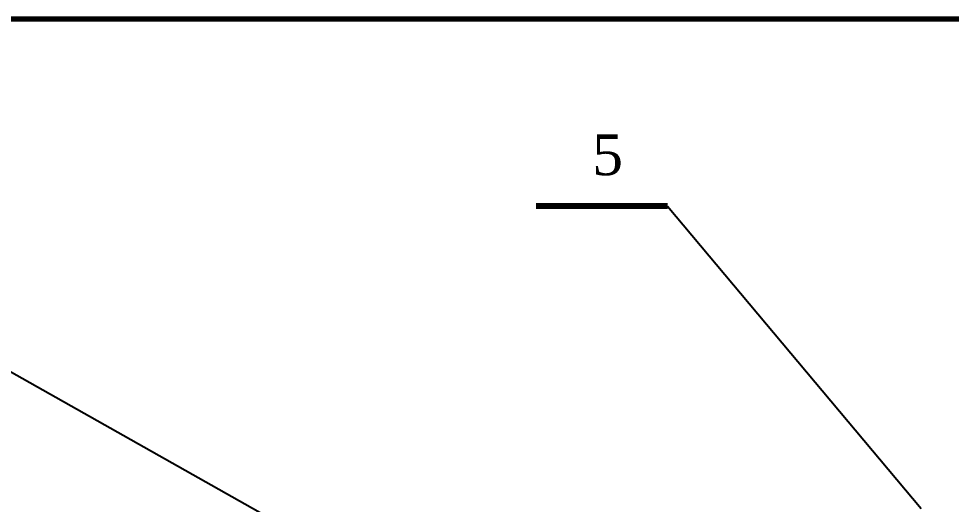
# Model space of a CAD drawing. Header units: millimetres. Extents: x -219 to 2642, y 0 to 2247.
# Drawn here: x -63.1 to 119.6, y 2151.9 to 2247.1 of the extents above; entities that cross this region are included whole.
import ezdxf

# ---------------------------------------------------------------- set-up
doc = ezdxf.new("R2010")
doc.units = ezdxf.units.MM
doc.layers.add('dddd', color=1, linetype='Continuous')
doc.layers.add('NETCOBAN', color=1, linetype='Continuous', lineweight=20)
doc.styles.get("Standard").update_dxf_attribs({"font": 'times_0.ttf'})

msp = doc.modelspace()

# ---------------------------------------------------------------- linework, layer by layer
at = {"layer": 'dddd', "lineweight": 70}
msp.add_line((-219.47, 2247.06), (969.53, 2247.06), dxfattribs=at)
at = {"layer": 'dddd', "lineweight": 80}
msp.add_line((64.03, 2210.3), (38.29, 2210.3), dxfattribs=at)
at = {"layer": 'Defpoints', "lineweight": 25, "ltscale": 0.5}
for p, q in [((-122.17, 2210.3), (5.24, 2138.5)), ((64.03, 2210.3), (113.7, 2151.1))]:
    msp.add_line(p, q, dxfattribs=at)

# ---------------------------------------------------------------- texts
at = {"layer": 'NETCOBAN', "insert": (52.27, 2220.35), "char_height": 8, "width": 7.979, "attachment_point": 5}
msp.add_mtext('{\\fTimes New Roman|b0|i0|c0|p18;5}', dxfattribs=at)

doc.saveas('drawing.dxf')
